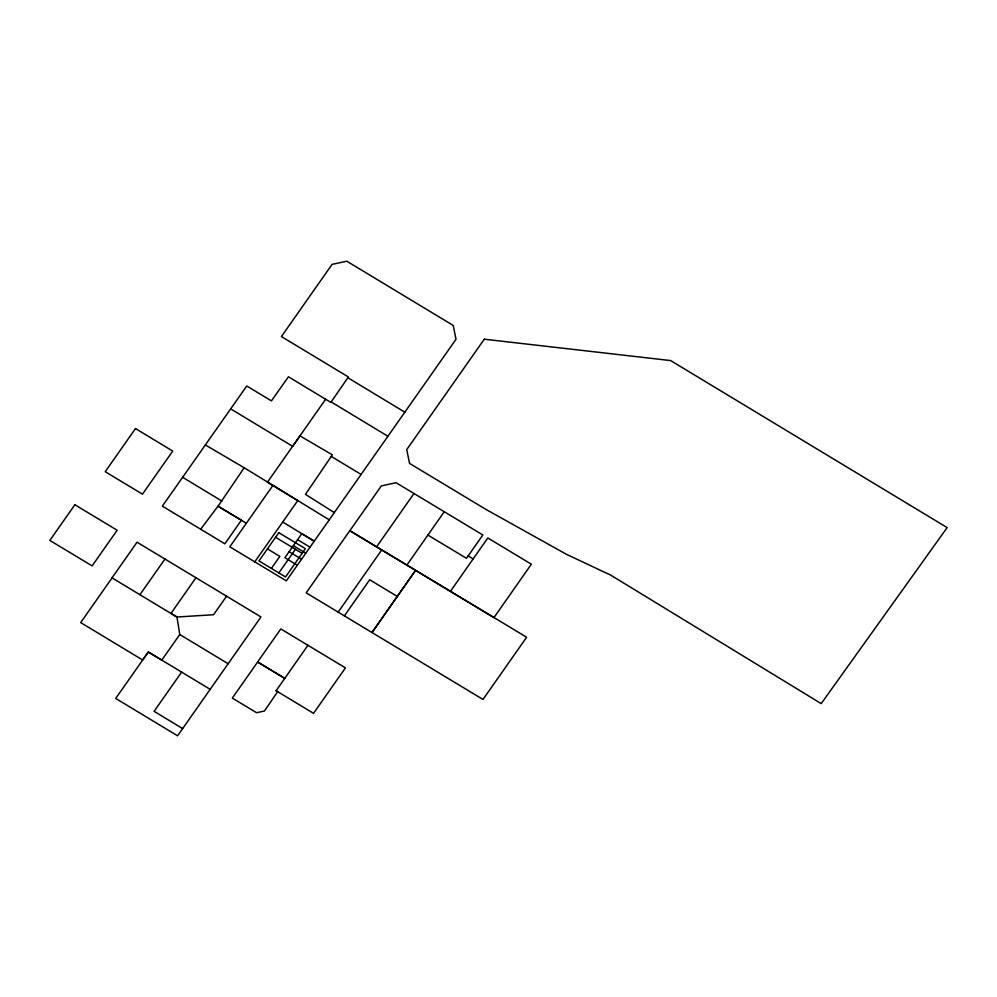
<?xml version="1.0" encoding="UTF-8"?>
<svg xmlns="http://www.w3.org/2000/svg" width="997" height="997" viewBox="0 0 997 997"><rect width="100%" height="100%" fill="white"/><g stroke="black" fill="none" stroke-linecap="round" stroke-linejoin="round"><path stroke-width="1.5" d="M246.396 523.288L218.044 506.227L244.19 467.767L329.247 519.823L456.015 339.267L453.236 325.471L346.819 261.202L332.088 264.379L281.416 336.562L348.402 376.978L330.83 402.389L288.445 376.766L271.433 400.881L246.758 385.976L162.361 506.14L224.848 543.814L241.411 520.21L218.031 506.164L200.646 529.245M272.891 485.539L267.42 482.224L299.935 435.888L332.362 454.831L305.468 494.362L334.307 512.595M450.407 591.371L487.82 537.969L531.376 564.202L493.939 617.617L349.835 530.728L381.303 485.925L396.046 482.71L482.835 534.965L466.484 558.308L427.9 535.077M195.973 577.737L170.986 613.417L176.968 617.018L213.557 614.725L226.556 596.194M112.05 577.811L137.038 542.206L260.965 616.944L177.591 735.798L115.714 698.436L148.316 651.988L210.193 689.351M338.17 612.108L381.751 549.92L526.615 637.233L483.009 699.458L306.179 592.841L349.822 530.653L381.751 549.92M344.376 615.872L369.688 579.768L397.292 596.418L415.612 570.296L372.006 632.522L397.292 596.418M406.863 565.112L444.251 511.735M139.954 594.673L164.954 559.03M325.645 399.261L292.644 446.32L230.693 408.895M179.772 634.516L161.788 660.126L148.316 651.988L142.683 660.014L80.695 622.589L112.063 577.886L176.98 617.081L179.772 634.516L228.176 663.74M254.771 561.859L297.767 500.619L272.879 485.464L229.821 546.817L286.326 580.865L329.247 519.823M181.641 672.103L154.099 711.322L182.65 728.57M271.383 568.415L279.833 556.388L267.42 548.886M278.824 572.914L295.411 549.297M376.579 546.855L413.979 493.503M284.743 678.409L257.625 662.033L232.326 698.087L256.578 712.718L264.429 711.011L277.615 691.731L276.069 690.784L307.936 645.296M205.357 444.949L244.19 467.767M347.878 377.763L404.819 412.172M331.141 401.928L387.92 436.25M331.253 456.414L361.101 474.435M468.166 555.902L473.139 558.906M297.58 539.676L309.992 547.179M182.625 477.289L221.932 501.055M293.355 545.695L305.767 553.198M289.13 551.702L301.543 559.205M297.318 565.224L284.905 557.722L301.804 533.669L314.205 541.172L282.749 522.042M284.731 678.334L257.612 661.958L280.818 628.933L345.436 667.89L313.532 713.341L276.057 690.709M275.596 537.258L302.103 553.372M74.875 504.756L49.85 540.411L92.123 565.897L117.148 530.242L74.875 504.756M135.48 428.56L105.221 471.693L142.471 494.163L172.718 451.068L135.48 428.56M278.824 532.66L258.971 560.912L285.528 576.964L305.369 548.711L278.824 532.66M484.293 339.204L406.739 449.61L409.568 463.418L486.212 509.579L566.433 554.295L610.775 575.157L821.192 703.62L947.15 527.6L670.607 360.565L484.293 339.204"/></g></svg>
